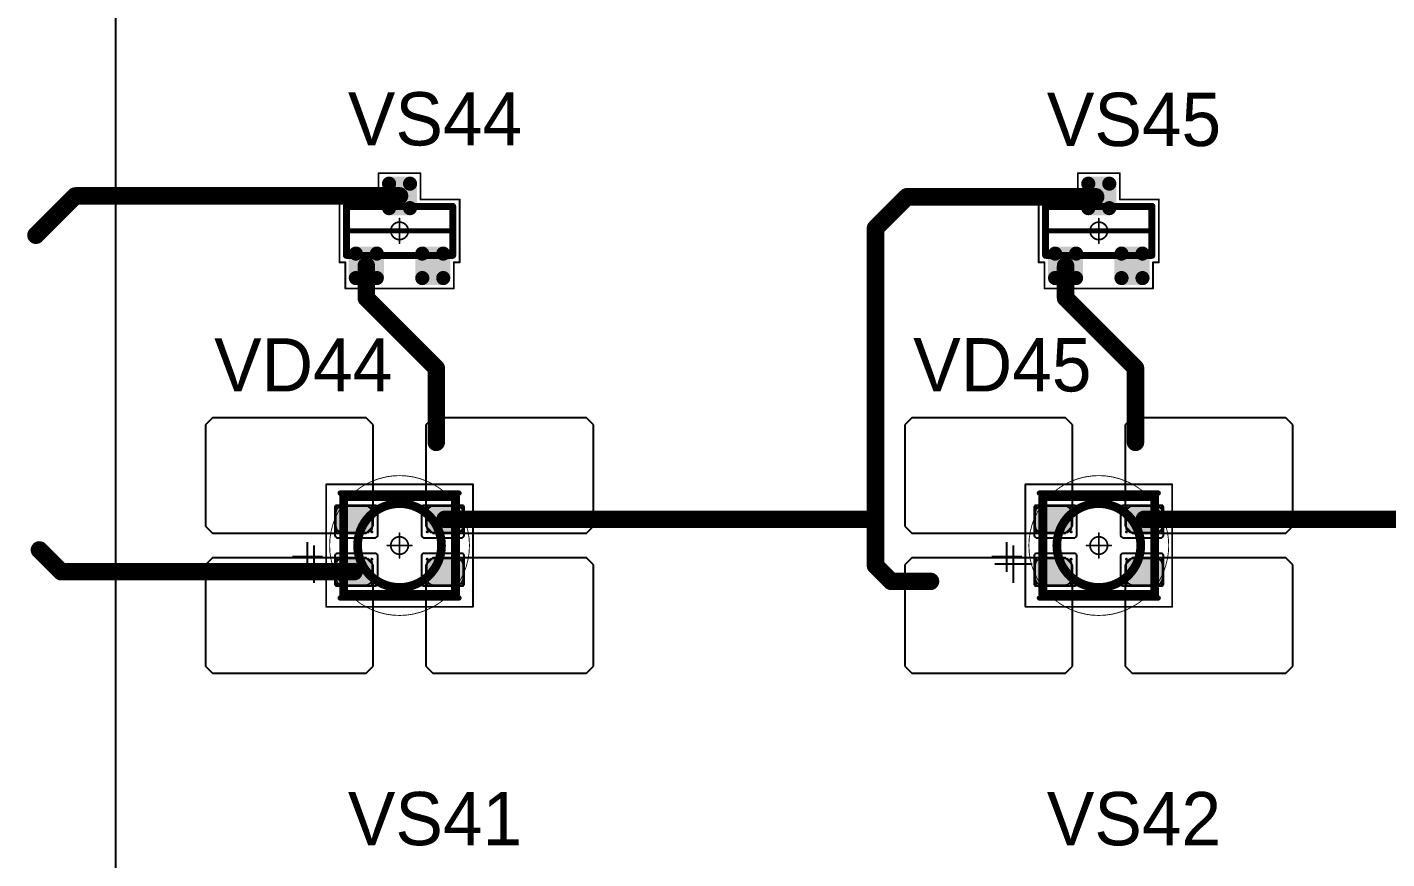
# Model space of a CAD drawing. Header units: millimetres. Extents: x 0 to 400, y 0 to 511.
# Drawn here: x 49.35 to 88.24, y 312.54 to 336.33 of the extents above; entities that cross this region are included whole.
import ezdxf

# ---------------------------------------------------------------- set-up
doc = ezdxf.new("R2010")
doc.units = ezdxf.units.MM
for name, color, linetype in [('Mechanical13', 56, 'Continuous'), ('Mechanical15', 56, 'Continuous'), ('Mechanical2', 216, 'Continuous'), ('TopLayer', 1, 'Continuous'), ('TopOverlay', 2, 'Continuous'), ('TopPaste', 8, 'Continuous'), ('TopSolder', 216, 'Continuous')]:
    doc.layers.add(name, color=color, linetype=linetype)

# ---------------------------------------------------------------- blocks, each defined once
blk = doc.blocks.new('SOT23_552')
at = {"layer": 'Mechanical13', "const_width": 0.2}
for points in [[(-0.7, 1.52), (0.7, 1.52)], [(-0.7, 1.52), (-0.7, -1.52)], [(0.7, 1.52), (0.7, -1.52)], [(-0.7, -1.52), (0.7, -1.52)]]:
    blk.add_lwpolyline(points, dxfattribs=at)
at = {"layer": 'Mechanical13', "const_width": 0.1}
for points in [[(-0.75, 1.52, 1), (-0.65, 1.52, 1)], [(-0.75, 1.52, 1), (-0.65, 1.52, 1)], [(0.65, 1.52, 1), (0.75, 1.52, 1)], [(0.65, 1.52, 1), (0.75, 1.52, 1)], [(-0.75, -1.52, 1), (-0.65, -1.52, 1)], [(-0.75, -1.52, 1), (-0.65, -1.52, 1)], [(0.65, -1.52, 1), (0.75, -1.52, 1)], [(0.65, -1.52, 1), (0.75, -1.52, 1)]]:
    blk.add_lwpolyline(points, format="xyb", close=True, dxfattribs=at)
at = {"layer": 'Mechanical15', "const_width": 0.05}
for points in [[(-1.65, 1.55), (-1.65, -1.55)], [(-1.65, 1.55), (-0.9, 1.55)], [(-0.9, 1.72), (-0.9, 1.55)], [(-0.9, 1.72), (0.9, 1.72)], [(0.9, 1.72), (0.9, 0.6)], [(0.9, 0.6), (1.65, 0.6)], [(1.65, 0.6), (1.65, -0.6)], [(-0.35, 0), (0.35, 0)], [(0, 0.35), (0, -0.35)], [(0.9, -0.6), (1.65, -0.6)], [(0.9, -0.6), (0.9, -1.72)], [(-1.65, -1.55), (-0.9, -1.55)], [(-0.9, -1.55), (-0.9, -1.72)], [(-0.9, -1.72), (0.9, -1.72)]]:
    blk.add_lwpolyline(points, dxfattribs=at)
at = {"layer": 'Mechanical15'}
for points, const_width in [([(-1.662, 1.55, 1), (-1.637, 1.55, 1)], 0.025), ([(-1.662, 1.55, 1), (-1.637, 1.55, 1)], 0.025), ([(-0.913, 1.72, 1), (-0.888, 1.72, 1)], 0.025), ([(-0.913, 1.72, 1), (-0.888, 1.72, 1)], 0.025), ([(-0.913, 1.55, 1), (-0.888, 1.55, 1)], 0.025), ([(-0.913, 1.55, 1), (-0.888, 1.55, 1)], 0.025), ([(0.888, 1.72, 1), (0.913, 1.72, 1)], 0.025), ([(0.888, 1.72, 1), (0.913, 1.72, 1)], 0.025), ([(0.888, 0.6, 1), (0.913, 0.6, 1)], 0.025), ([(0.888, 0.6, 1), (0.913, 0.6, 1)], 0.025), ([(1.637, 0.6, 1), (1.662, 0.6, 1)], 0.025), ([(1.637, 0.6, 1), (1.662, 0.6, 1)], 0.025), ([(-0.362, 0, 1), (-0.337, 0, 1)], 0.025), ([(0.25, 0, 1), (-0.25, 0, 1)], 0.05), ([(-0.262, 0, 1), (-0.238, 0, 1)], 0.025), ([(-0.012, 0.35, 1), (0.012, 0.35, 1)], 0.025), ([(0.238, 0, 1), (0.262, 0, 1)], 0.025), ([(0.337, 0, 1), (0.362, 0, 1)], 0.025), ([(-0.012, -0.35, 1), (0.012, -0.35, 1)], 0.025), ([(0.888, -0.6, 1), (0.913, -0.6, 1)], 0.025), ([(0.888, -0.6, 1), (0.913, -0.6, 1)], 0.025), ([(1.637, -0.6, 1), (1.662, -0.6, 1)], 0.025), ([(1.637, -0.6, 1), (1.662, -0.6, 1)], 0.025), ([(-1.662, -1.55, 1), (-1.637, -1.55, 1)], 0.025), ([(-1.662, -1.55, 1), (-1.637, -1.55, 1)], 0.025), ([(-0.913, -1.55, 1), (-0.888, -1.55, 1)], 0.025), ([(-0.913, -1.55, 1), (-0.888, -1.55, 1)], 0.025), ([(-0.913, -1.72, 1), (-0.888, -1.72, 1)], 0.025), ([(-0.913, -1.72, 1), (-0.888, -1.72, 1)], 0.025), ([(0.888, -1.72, 1), (0.913, -1.72, 1)], 0.025), ([(0.888, -1.72, 1), (0.913, -1.72, 1)], 0.025)]:
    blk.add_lwpolyline(points, format="xyb", close=True, dxfattribs=dict(at, const_width=const_width))
at = {"layer": 'TopLayer', "const_width": 0.1}
for points in [[(-1.4, 1.25, 1), (-1.3, 1.25, 1)], [(-0.7, 1.25, 1), (-0.6, 1.25, 1)], [(-1.4, 0.65, 1), (-1.3, 0.65, 1)], [(-0.7, 0.65, 1), (-0.6, 0.65, 1)], [(0.6, 0.3, 1), (0.7, 0.3, 1)], [(1.3, 0.3, 1), (1.4, 0.3, 1)], [(0.6, -0.3, 1), (0.7, -0.3, 1)], [(1.3, -0.3, 1), (1.4, -0.3, 1)], [(-1.4, -0.65, 1), (-1.3, -0.65, 1)], [(-0.7, -0.65, 1), (-0.6, -0.65, 1)], [(-1.4, -1.25, 1), (-1.3, -1.25, 1)], [(-0.7, -1.25, 1), (-0.6, -1.25, 1)]]:
    blk.add_lwpolyline(points, format="xyb", close=True, dxfattribs=at)
at = {"layer": 'TopLayer'}
for points in [[(-1.45, 1.25), (-1.45, 0.65), (-0.55, 1.25), (-0.55, 0.65)], [(-1.35, 1.35), (-1.35, 0.55), (-0.65, 1.35), (-0.65, 0.55)], [(0.65, 0.4), (0.65, -0.4), (1.35, 0.4), (1.35, -0.4)], [(0.55, 0.3), (0.55, -0.3), (1.45, 0.3), (1.45, -0.3)], [(-1.45, -0.65), (-1.45, -1.25), (-0.55, -0.65), (-0.55, -1.25)], [(-1.35, -0.55), (-1.35, -1.35), (-0.65, -0.55), (-0.65, -1.35)]]:
    blk.add_solid(points, dxfattribs=at)
at = {"layer": 'TopOverlay', "const_width": 0.15}
blk.add_lwpolyline([(0, 1.5), (0, -1.5)], dxfattribs=at)
at = {"layer": 'TopOverlay', "const_width": 0.075}
for points in [[(-0.038, 1.5, 1), (0.038, 1.5, 1)], [(-0.038, -1.5, 1), (0.038, -1.5, 1)]]:
    blk.add_lwpolyline(points, format="xyb", close=True, dxfattribs=at)
at = {"layer": 'TopPaste', "const_width": 0.075}
for points in [[(-1.387, 1.25, 1), (-1.313, 1.25, 1)], [(-0.687, 1.25, 1), (-0.613, 1.25, 1)], [(-1.387, 0.65, 1), (-1.313, 0.65, 1)], [(-0.687, 0.65, 1), (-0.613, 0.65, 1)], [(0.613, 0.3, 1), (0.687, 0.3, 1)], [(1.313, 0.3, 1), (1.387, 0.3, 1)], [(0.613, -0.3, 1), (0.687, -0.3, 1)], [(1.313, -0.3, 1), (1.387, -0.3, 1)], [(-1.387, -0.65, 1), (-1.313, -0.65, 1)], [(-0.687, -0.65, 1), (-0.613, -0.65, 1)], [(-1.387, -1.25, 1), (-1.313, -1.25, 1)], [(-0.687, -1.25, 1), (-0.613, -1.25, 1)]]:
    blk.add_lwpolyline(points, format="xyb", close=True, dxfattribs=at)
at = {"layer": 'TopPaste'}
for points in [[(-1.425, 1.25), (-1.425, 0.65), (-0.575, 1.25), (-0.575, 0.65)], [(-1.35, 1.325), (-1.35, 0.575), (-0.65, 1.325), (-0.65, 0.575)], [(0.575, 0.3), (0.575, -0.3), (1.425, 0.3), (1.425, -0.3)], [(0.65, 0.375), (0.65, -0.375), (1.35, 0.375), (1.35, -0.375)], [(-1.425, -0.65), (-1.425, -1.25), (-0.575, -0.65), (-0.575, -1.25)], [(-1.35, -0.575), (-1.35, -1.325), (-0.65, -0.575), (-0.65, -1.325)]]:
    blk.add_solid(points, dxfattribs=at)
at = {"layer": 'TopSolder', "const_width": 0.202}
for points in [[(-1.451, 1.25, 1), (-1.249, 1.25, 1)], [(-0.751, 1.25, 1), (-0.549, 1.25, 1)], [(-1.451, 0.65, 1), (-1.249, 0.65, 1)], [(-0.751, 0.65, 1), (-0.549, 0.65, 1)], [(0.549, 0.3, 1), (0.751, 0.3, 1)], [(1.249, 0.3, 1), (1.451, 0.3, 1)], [(0.549, -0.3, 1), (0.751, -0.3, 1)], [(1.249, -0.3, 1), (1.451, -0.3, 1)], [(-1.451, -0.65, 1), (-1.249, -0.65, 1)], [(-0.751, -0.65, 1), (-0.549, -0.65, 1)], [(-1.451, -1.25, 1), (-1.249, -1.25, 1)], [(-0.751, -1.25, 1), (-0.549, -1.25, 1)]]:
    blk.add_lwpolyline(points, format="xyb", close=True, dxfattribs=at)
at = {"layer": 'TopSolder'}
for points in [[(-1.552, 1.25), (-1.552, 0.65), (-0.448, 1.25), (-0.448, 0.65)], [(-1.35, 1.452), (-1.35, 0.448), (-0.65, 1.452), (-0.65, 0.448)], [(0.65, 0.502), (0.65, -0.502), (1.35, 0.502), (1.35, -0.502)], [(0.448, 0.3), (0.448, -0.3), (1.552, 0.3), (1.552, -0.3)], [(-1.552, -0.65), (-1.552, -1.25), (-0.448, -0.65), (-0.448, -1.25)], [(-1.35, -0.448), (-1.35, -1.452), (-0.65, -0.448), (-0.65, -1.452)]]:
    blk.add_solid(points, dxfattribs=at)
blk = doc.blocks.new('SOT23_553')
at = {"layer": 'Mechanical13', "const_width": 0.2}
for points in [[(-0.7, 1.52), (0.7, 1.52)], [(-0.7, 1.52), (-0.7, -1.52)], [(0.7, 1.52), (0.7, -1.52)], [(-0.7, -1.52), (0.7, -1.52)]]:
    blk.add_lwpolyline(points, dxfattribs=at)
at = {"layer": 'Mechanical13', "const_width": 0.1}
for points in [[(-0.75, 1.52, 1), (-0.65, 1.52, 1)], [(-0.75, 1.52, 1), (-0.65, 1.52, 1)], [(0.65, 1.52, 1), (0.75, 1.52, 1)], [(0.65, 1.52, 1), (0.75, 1.52, 1)], [(-0.75, -1.52, 1), (-0.65, -1.52, 1)], [(-0.75, -1.52, 1), (-0.65, -1.52, 1)], [(0.65, -1.52, 1), (0.75, -1.52, 1)], [(0.65, -1.52, 1), (0.75, -1.52, 1)]]:
    blk.add_lwpolyline(points, format="xyb", close=True, dxfattribs=at)
at = {"layer": 'Mechanical15', "const_width": 0.05}
for points in [[(-1.65, 1.55), (-1.65, -1.55)], [(-1.65, 1.55), (-0.9, 1.55)], [(-0.9, 1.72), (-0.9, 1.55)], [(-0.9, 1.72), (0.9, 1.72)], [(0.9, 1.72), (0.9, 0.6)], [(0.9, 0.6), (1.65, 0.6)], [(1.65, 0.6), (1.65, -0.6)], [(-0.35, 0), (0.35, 0)], [(0, 0.35), (0, -0.35)], [(0.9, -0.6), (1.65, -0.6)], [(0.9, -0.6), (0.9, -1.72)], [(-1.65, -1.55), (-0.9, -1.55)], [(-0.9, -1.55), (-0.9, -1.72)], [(-0.9, -1.72), (0.9, -1.72)]]:
    blk.add_lwpolyline(points, dxfattribs=at)
at = {"layer": 'Mechanical15'}
for points, const_width in [([(-1.662, 1.55, 1), (-1.637, 1.55, 1)], 0.025), ([(-1.662, 1.55, 1), (-1.637, 1.55, 1)], 0.025), ([(-0.913, 1.72, 1), (-0.888, 1.72, 1)], 0.025), ([(-0.913, 1.72, 1), (-0.888, 1.72, 1)], 0.025), ([(-0.913, 1.55, 1), (-0.888, 1.55, 1)], 0.025), ([(-0.913, 1.55, 1), (-0.888, 1.55, 1)], 0.025), ([(0.888, 1.72, 1), (0.913, 1.72, 1)], 0.025), ([(0.888, 1.72, 1), (0.913, 1.72, 1)], 0.025), ([(0.888, 0.6, 1), (0.913, 0.6, 1)], 0.025), ([(0.888, 0.6, 1), (0.913, 0.6, 1)], 0.025), ([(1.637, 0.6, 1), (1.662, 0.6, 1)], 0.025), ([(1.637, 0.6, 1), (1.662, 0.6, 1)], 0.025), ([(-0.362, 0, 1), (-0.337, 0, 1)], 0.025), ([(0.25, 0, 1), (-0.25, 0, 1)], 0.05), ([(-0.262, 0, 1), (-0.238, 0, 1)], 0.025), ([(-0.012, 0.35, 1), (0.012, 0.35, 1)], 0.025), ([(0.238, 0, 1), (0.262, 0, 1)], 0.025), ([(0.337, 0, 1), (0.362, 0, 1)], 0.025), ([(-0.012, -0.35, 1), (0.012, -0.35, 1)], 0.025), ([(0.888, -0.6, 1), (0.913, -0.6, 1)], 0.025), ([(0.888, -0.6, 1), (0.913, -0.6, 1)], 0.025), ([(1.637, -0.6, 1), (1.662, -0.6, 1)], 0.025), ([(1.637, -0.6, 1), (1.662, -0.6, 1)], 0.025), ([(-1.662, -1.55, 1), (-1.637, -1.55, 1)], 0.025), ([(-1.662, -1.55, 1), (-1.637, -1.55, 1)], 0.025), ([(-0.913, -1.55, 1), (-0.888, -1.55, 1)], 0.025), ([(-0.913, -1.55, 1), (-0.888, -1.55, 1)], 0.025), ([(-0.913, -1.72, 1), (-0.888, -1.72, 1)], 0.025), ([(-0.913, -1.72, 1), (-0.888, -1.72, 1)], 0.025), ([(0.888, -1.72, 1), (0.913, -1.72, 1)], 0.025), ([(0.888, -1.72, 1), (0.913, -1.72, 1)], 0.025)]:
    blk.add_lwpolyline(points, format="xyb", close=True, dxfattribs=dict(at, const_width=const_width))
at = {"layer": 'TopLayer', "const_width": 0.1}
for points in [[(-1.4, 1.25, 1), (-1.3, 1.25, 1)], [(-0.7, 1.25, 1), (-0.6, 1.25, 1)], [(-1.4, 0.65, 1), (-1.3, 0.65, 1)], [(-0.7, 0.65, 1), (-0.6, 0.65, 1)], [(0.6, 0.3, 1), (0.7, 0.3, 1)], [(1.3, 0.3, 1), (1.4, 0.3, 1)], [(0.6, -0.3, 1), (0.7, -0.3, 1)], [(1.3, -0.3, 1), (1.4, -0.3, 1)], [(-1.4, -0.65, 1), (-1.3, -0.65, 1)], [(-0.7, -0.65, 1), (-0.6, -0.65, 1)], [(-1.4, -1.25, 1), (-1.3, -1.25, 1)], [(-0.7, -1.25, 1), (-0.6, -1.25, 1)]]:
    blk.add_lwpolyline(points, format="xyb", close=True, dxfattribs=at)
at = {"layer": 'TopLayer'}
for points in [[(-1.45, 1.25), (-1.45, 0.65), (-0.55, 1.25), (-0.55, 0.65)], [(-1.35, 1.35), (-1.35, 0.55), (-0.65, 1.35), (-0.65, 0.55)], [(0.65, 0.4), (0.65, -0.4), (1.35, 0.4), (1.35, -0.4)], [(0.55, 0.3), (0.55, -0.3), (1.45, 0.3), (1.45, -0.3)], [(-1.45, -0.65), (-1.45, -1.25), (-0.55, -0.65), (-0.55, -1.25)], [(-1.35, -0.55), (-1.35, -1.35), (-0.65, -0.55), (-0.65, -1.35)]]:
    blk.add_solid(points, dxfattribs=at)
at = {"layer": 'TopOverlay', "const_width": 0.15}
blk.add_lwpolyline([(0, 1.5), (0, -1.5)], dxfattribs=at)
at = {"layer": 'TopOverlay', "const_width": 0.075}
for points in [[(-0.038, 1.5, 1), (0.038, 1.5, 1)], [(-0.038, -1.5, 1), (0.038, -1.5, 1)]]:
    blk.add_lwpolyline(points, format="xyb", close=True, dxfattribs=at)
at = {"layer": 'TopPaste', "const_width": 0.075}
for points in [[(-1.387, 1.25, 1), (-1.313, 1.25, 1)], [(-0.687, 1.25, 1), (-0.613, 1.25, 1)], [(-1.387, 0.65, 1), (-1.313, 0.65, 1)], [(-0.687, 0.65, 1), (-0.613, 0.65, 1)], [(0.613, 0.3, 1), (0.687, 0.3, 1)], [(1.313, 0.3, 1), (1.387, 0.3, 1)], [(0.613, -0.3, 1), (0.687, -0.3, 1)], [(1.313, -0.3, 1), (1.387, -0.3, 1)], [(-1.387, -0.65, 1), (-1.313, -0.65, 1)], [(-0.687, -0.65, 1), (-0.613, -0.65, 1)], [(-1.387, -1.25, 1), (-1.313, -1.25, 1)], [(-0.687, -1.25, 1), (-0.613, -1.25, 1)]]:
    blk.add_lwpolyline(points, format="xyb", close=True, dxfattribs=at)
at = {"layer": 'TopPaste'}
for points in [[(-1.425, 1.25), (-1.425, 0.65), (-0.575, 1.25), (-0.575, 0.65)], [(-1.35, 1.325), (-1.35, 0.575), (-0.65, 1.325), (-0.65, 0.575)], [(0.575, 0.3), (0.575, -0.3), (1.425, 0.3), (1.425, -0.3)], [(0.65, 0.375), (0.65, -0.375), (1.35, 0.375), (1.35, -0.375)], [(-1.425, -0.65), (-1.425, -1.25), (-0.575, -0.65), (-0.575, -1.25)], [(-1.35, -0.575), (-1.35, -1.325), (-0.65, -0.575), (-0.65, -1.325)]]:
    blk.add_solid(points, dxfattribs=at)
at = {"layer": 'TopSolder', "const_width": 0.202}
for points in [[(-1.451, 1.25, 1), (-1.249, 1.25, 1)], [(-0.751, 1.25, 1), (-0.549, 1.25, 1)], [(-1.451, 0.65, 1), (-1.249, 0.65, 1)], [(-0.751, 0.65, 1), (-0.549, 0.65, 1)], [(0.549, 0.3, 1), (0.751, 0.3, 1)], [(1.249, 0.3, 1), (1.451, 0.3, 1)], [(0.549, -0.3, 1), (0.751, -0.3, 1)], [(1.249, -0.3, 1), (1.451, -0.3, 1)], [(-1.451, -0.65, 1), (-1.249, -0.65, 1)], [(-0.751, -0.65, 1), (-0.549, -0.65, 1)], [(-1.451, -1.25, 1), (-1.249, -1.25, 1)], [(-0.751, -1.25, 1), (-0.549, -1.25, 1)]]:
    blk.add_lwpolyline(points, format="xyb", close=True, dxfattribs=at)
at = {"layer": 'TopSolder'}
for points in [[(-1.552, 1.25), (-1.552, 0.65), (-0.448, 1.25), (-0.448, 0.65)], [(-1.35, 1.452), (-1.35, 0.448), (-0.65, 1.452), (-0.65, 0.448)], [(0.65, 0.502), (0.65, -0.502), (1.35, 0.502), (1.35, -0.502)], [(0.448, 0.3), (0.448, -0.3), (1.552, 0.3), (1.552, -0.3)], [(-1.552, -0.65), (-1.552, -1.25), (-0.448, -0.65), (-0.448, -1.25)], [(-1.35, -0.448), (-1.35, -1.452), (-0.65, -0.448), (-0.65, -1.452)]]:
    blk.add_solid(points, dxfattribs=at)
blk = doc.blocks.new('E65F_756')
at = {"layer": 'Mechanical13'}
for p, q in [((2.441, 1.071), (2.441, 0)), ((1.905, 0.536), (2.976, 0.536))]:
    blk.add_line(p, q, dxfattribs=at)
at = {"layer": 'Mechanical13', "const_width": 0.25}
for points in [[(-1.6, 1.4), (-1.6, -1.4)], [(1.6, 1.4), (-1.6, 1.4)], [(1.6, 1.4), (1.6, -1.4)], [(1.6, -1.4), (-1.6, -1.4)]]:
    blk.add_lwpolyline(points, dxfattribs=at)
at = {"layer": 'Mechanical13'}
for points, const_width in [([(-1.663, 1.4, 1), (-1.538, 1.4, 1)], 0.125), ([(-1.663, 1.4, 1), (-1.538, 1.4, 1)], 0.125), ([(1.2, 0, 1), (-1.2, 0, 1)], 0.25), ([(1.537, 1.4, 1), (1.662, 1.4, 1)], 0.125), ([(1.537, 1.4, 1), (1.662, 1.4, 1)], 0.125), ([(-1.263, 0, 1), (-1.138, 0, 1)], 0.125), ([(1.137, 0, 1), (1.262, 0, 1)], 0.125), ([(-1.663, -1.4, 1), (-1.538, -1.4, 1)], 0.125), ([(-1.663, -1.4, 1), (-1.538, -1.4, 1)], 0.125), ([(1.537, -1.4, 1), (1.662, -1.4, 1)], 0.125), ([(1.537, -1.4, 1), (1.662, -1.4, 1)], 0.125)]:
    blk.add_lwpolyline(points, format="xyb", close=True, dxfattribs=dict(at, const_width=const_width))
at = {"layer": 'Mechanical15', "const_width": 0.05}
for points in [[(2.1, 1.75), (-2.1, 1.75)], [(-2.1, 1.75), (-2.1, -1.75)], [(2.1, 1.75), (2.1, -1.75)], [(0.35, 0), (-0.35, 0)], [(0.35, 0), (-0.35, 0)], [(0, 0.35), (0, -0.35)], [(0, 0.35), (0, -0.35)], [(2.1, -1.75), (-2.1, -1.75)]]:
    blk.add_lwpolyline(points, dxfattribs=at)
at = {"layer": 'Mechanical15'}
for points, const_width in [([(-2.113, 1.75, 1), (-2.088, 1.75, 1)], 0.025), ([(-2.113, 1.75, 1), (-2.088, 1.75, 1)], 0.025), ([(2.087, 1.75, 1), (2.112, 1.75, 1)], 0.025), ([(2.087, 1.75, 1), (2.112, 1.75, 1)], 0.025), ([(-0.363, 0, 1), (-0.338, 0, 1)], 0.025), ([(-0.363, 0, 1), (-0.338, 0, 1)], 0.025), ([(0.25, 0, 1), (-0.25, 0, 1)], 0.05), ([(0.25, 0, 1), (-0.25, 0, 1)], 0.05), ([(-0.263, 0, 1), (-0.238, 0, 1)], 0.025), ([(-0.263, 0, 1), (-0.238, 0, 1)], 0.025), ([(-0.013, 0.35, 1), (0.012, 0.35, 1)], 0.025), ([(-0.013, 0.35, 1), (0.012, 0.35, 1)], 0.025), ([(0.237, 0, 1), (0.262, 0, 1)], 0.025), ([(0.237, 0, 1), (0.262, 0, 1)], 0.025), ([(0.337, 0, 1), (0.362, 0, 1)], 0.025), ([(0.337, 0, 1), (0.362, 0, 1)], 0.025), ([(-0.013, -0.35, 1), (0.012, -0.35, 1)], 0.025), ([(-0.013, -0.35, 1), (0.012, -0.35, 1)], 0.025), ([(-2.113, -1.75, 1), (-2.088, -1.75, 1)], 0.025), ([(-2.113, -1.75, 1), (-2.088, -1.75, 1)], 0.025), ([(2.087, -1.75, 1), (2.112, -1.75, 1)], 0.025), ([(2.087, -1.75, 1), (2.112, -1.75, 1)], 0.025)]:
    blk.add_lwpolyline(points, format="xyb", close=True, dxfattribs=dict(at, const_width=const_width))
at = {"layer": 'TopLayer'}
for p, q in [((-5.35, 3.65), (-5.55, 3.45)), ((-0.95, 3.65), (-5.35, 3.65)), ((-5.35, 3.65), (-5.35, 3.65)), ((-0.75, 3.45), (-0.95, 3.65)), ((0.95, 3.65), (0.75, 3.45)), ((5.35, 3.65), (0.95, 3.65)), ((0.95, 3.65), (0.95, 3.65)), ((5.55, 3.45), (5.35, 3.65)), ((-5.55, 3.45), (-5.55, 3.45)), ((-5.55, 3.45), (-5.55, 0.55)), ((-0.75, 0.55), (-0.75, 3.45)), ((0.75, 3.45), (0.75, 3.45)), ((0.75, 3.45), (0.75, 0.55)), ((5.55, 0.55), (5.55, 3.45)), ((-5.55, 0.55), (-5.35, 0.35)), ((-0.95, 0.35), (-0.75, 0.55)), ((0.75, 0.55), (0.95, 0.35)), ((5.35, 0.35), (5.55, 0.55)), ((-5.35, 0.35), (-0.95, 0.35)), ((0.95, 0.35), (5.35, 0.35)), ((-5.35, -0.35), (-5.55, -0.55)), ((-0.95, -0.35), (-5.35, -0.35)), ((-5.35, -0.35), (-5.35, -0.35)), ((-0.75, -0.55), (-0.95, -0.35)), ((0.95, -0.35), (0.75, -0.55)), ((5.35, -0.35), (0.95, -0.35)), ((0.95, -0.35), (0.95, -0.35)), ((5.55, -0.55), (5.35, -0.35)), ((-5.55, -0.55), (-5.55, -0.55)), ((-5.55, -0.55), (-5.55, -3.45)), ((-0.75, -3.45), (-0.75, -0.55)), ((0.75, -0.55), (0.75, -0.55)), ((0.75, -0.55), (0.75, -3.45)), ((5.55, -3.45), (5.55, -0.55)), ((-5.55, -3.45), (-5.35, -3.65)), ((-0.95, -3.65), (-0.75, -3.45)), ((0.75, -3.45), (0.95, -3.65)), ((5.35, -3.65), (5.55, -3.45)), ((-5.35, -3.65), (-0.95, -3.65)), ((0.95, -3.65), (5.35, -3.65))]:
    blk.add_line(p, q, dxfattribs=at)
at = {"layer": 'TopLayer', "const_width": 0.04}
for points in [[(-1.83, 1.11, 1), (-1.79, 1.11, 1)], [(-0.81, 1.11, 1), (-0.77, 1.11, 1)], [(0.77, 1.11, 1), (0.81, 1.11, 1)], [(1.79, 1.11, 1), (1.83, 1.11, 1)], [(-1.83, 0.39, 1), (-1.79, 0.39, 1)], [(-0.81, 0.39, 1), (-0.77, 0.39, 1)], [(0.77, 0.39, 1), (0.81, 0.39, 1)], [(1.79, 0.39, 1), (1.83, 0.39, 1)], [(-1.83, -0.39, 1), (-1.79, -0.39, 1)], [(-0.81, -0.39, 1), (-0.77, -0.39, 1)], [(0.77, -0.39, 1), (0.81, -0.39, 1)], [(1.79, -0.39, 1), (1.83, -0.39, 1)], [(-1.83, -1.11, 1), (-1.79, -1.11, 1)], [(-0.81, -1.11, 1), (-0.77, -1.11, 1)], [(0.77, -1.11, 1), (0.81, -1.11, 1)], [(1.79, -1.11, 1), (1.83, -1.11, 1)]]:
    blk.add_lwpolyline(points, format="xyb", close=True, dxfattribs=at)
at = {"layer": 'TopLayer'}
for points in [[(-1.85, 1.11), (-1.85, 0.39), (-0.75, 1.11), (-0.75, 0.39)], [(-1.81, 1.15), (-1.81, 0.35), (-0.79, 1.15), (-0.79, 0.35)], [(0.75, 1.11), (0.75, 0.39), (1.85, 1.11), (1.85, 0.39)], [(0.79, 1.15), (0.79, 0.35), (1.81, 1.15), (1.81, 0.35)], [(-1.81, -0.35), (-1.81, -1.15), (-0.79, -0.35), (-0.79, -1.15)], [(0.79, -0.35), (0.79, -1.15), (1.81, -0.35), (1.81, -1.15)], [(-1.85, -0.39), (-1.85, -1.11), (-0.75, -0.39), (-0.75, -1.11)], [(0.75, -0.39), (0.75, -1.11), (1.85, -0.39), (1.85, -1.11)]]:
    blk.add_solid(points, dxfattribs=at)
at = {"layer": 'TopOverlay'}
for p, q in [((2.628, 0.757), (2.628, -0.1)), ((2.2, 0.328), (3.057, 0.328))]:
    blk.add_line(p, q, dxfattribs=at)
at = {"layer": 'TopOverlay', "const_width": 0.15}
for points in [[(1.7, 1.5), (-1.7, 1.5)], [(1.7, -1.5), (-1.7, -1.5)]]:
    blk.add_lwpolyline(points, dxfattribs=at)
at = {"layer": 'TopOverlay', "const_width": 0.075}
for points in [[(-1.738, 1.5, 1), (-1.663, 1.5, 1)], [(1.662, 1.5, 1), (1.737, 1.5, 1)], [(-1.738, -1.5, 1), (-1.663, -1.5, 1)], [(1.662, -1.5, 1), (1.737, -1.5, 1)]]:
    blk.add_lwpolyline(points, format="xyb", close=True, dxfattribs=at)
at = {"layer": 'TopPaste'}
for p, q in [((-1.814, 1.011), (-1.829, 0.938)), ((-1.829, 0.938), (-1.829, 0.563)), ((-1.773, 1.073), (-1.814, 1.011)), ((-1.711, 1.114), (-1.773, 1.073)), ((-1.638, 1.129), (-1.711, 1.114)), ((-0.963, 1.129), (-1.638, 1.129)), ((-0.889, 1.114), (-0.963, 1.129)), ((-0.827, 1.073), (-0.889, 1.114)), ((-0.786, 1.011), (-0.827, 1.073)), ((-0.771, 0.938), (-0.786, 1.011)), ((-0.771, 0.563), (-0.771, 0.938)), ((0.786, 1.011), (0.771, 0.938)), ((0.771, 0.938), (0.771, 0.563)), ((0.827, 1.073), (0.786, 1.011)), ((0.889, 1.114), (0.827, 1.073)), ((0.962, 1.129), (0.889, 1.114)), ((1.637, 1.129), (0.962, 1.129)), ((1.711, 1.114), (1.637, 1.129)), ((1.773, 1.073), (1.711, 1.114)), ((1.814, 1.011), (1.773, 1.073)), ((1.829, 0.938), (1.814, 1.011)), ((1.829, 0.563), (1.829, 0.938)), ((-1.829, 0.563), (-1.814, 0.489)), ((-1.814, 0.489), (-1.773, 0.427)), ((-1.773, 0.427), (-1.711, 0.386)), ((-0.889, 0.386), (-0.827, 0.427)), ((-0.827, 0.427), (-0.786, 0.489)), ((-0.786, 0.489), (-0.771, 0.563)), ((0.771, 0.563), (0.786, 0.489)), ((0.786, 0.489), (0.827, 0.427)), ((0.827, 0.427), (0.889, 0.386)), ((1.711, 0.386), (1.773, 0.427)), ((1.773, 0.427), (1.814, 0.489)), ((1.814, 0.489), (1.829, 0.563)), ((-1.711, 0.386), (-1.638, 0.371)), ((-1.638, 0.371), (-0.963, 0.371)), ((-0.963, 0.371), (-0.889, 0.386)), ((0.889, 0.386), (0.962, 0.371)), ((0.962, 0.371), (1.637, 0.371)), ((1.637, 0.371), (1.711, 0.386)), ((-1.711, -0.386), (-1.773, -0.427)), ((-1.638, -0.371), (-1.711, -0.386)), ((-0.963, -0.371), (-1.638, -0.371)), ((-0.889, -0.386), (-0.963, -0.371)), ((-0.827, -0.427), (-0.889, -0.386)), ((0.889, -0.386), (0.827, -0.427)), ((0.962, -0.371), (0.889, -0.386)), ((1.637, -0.371), (0.962, -0.371)), ((1.711, -0.386), (1.637, -0.371)), ((1.773, -0.427), (1.711, -0.386)), ((-1.814, -0.489), (-1.829, -0.563)), ((-1.829, -0.563), (-1.829, -0.938)), ((-1.773, -0.427), (-1.814, -0.489)), ((-0.786, -0.489), (-0.827, -0.427)), ((-0.771, -0.563), (-0.786, -0.489)), ((-0.771, -0.938), (-0.771, -0.563)), ((0.786, -0.489), (0.771, -0.563)), ((0.771, -0.563), (0.771, -0.938)), ((0.827, -0.427), (0.786, -0.489)), ((1.814, -0.489), (1.773, -0.427)), ((1.829, -0.563), (1.814, -0.489)), ((1.829, -0.938), (1.829, -0.563)), ((-1.829, -0.938), (-1.814, -1.011)), ((-1.814, -1.011), (-1.773, -1.073)), ((-1.773, -1.073), (-1.711, -1.114)), ((-1.711, -1.114), (-1.638, -1.129)), ((-1.638, -1.129), (-0.963, -1.129)), ((-0.963, -1.129), (-0.889, -1.114)), ((-0.889, -1.114), (-0.827, -1.073)), ((-0.827, -1.073), (-0.786, -1.011)), ((-0.786, -1.011), (-0.771, -0.938)), ((0.771, -0.938), (0.786, -1.011)), ((0.786, -1.011), (0.827, -1.073)), ((0.827, -1.073), (0.889, -1.114)), ((0.889, -1.114), (0.962, -1.129)), ((0.962, -1.129), (1.637, -1.129)), ((1.637, -1.129), (1.711, -1.114)), ((1.711, -1.114), (1.773, -1.073)), ((1.773, -1.073), (1.814, -1.011)), ((1.814, -1.011), (1.829, -0.938))]:
    blk.add_line(p, q, dxfattribs=at)
at = {"layer": 'TopSolder'}
for p, q in [((-1.842, 1.129), (-1.85, 1.111)), ((-1.85, 1.111), (-1.85, 1.101)), ((-1.85, 1.101), (-1.85, 1.101)), ((-1.85, 1.101), (-1.85, 0.301)), ((-1.828, 1.143), (-1.842, 1.129)), ((-1.81, 1.151), (-1.828, 1.143)), ((-1.8, 1.151), (-1.81, 1.151)), ((-0.7, 1.151), (-1.8, 1.151)), ((-0.685, 1.151), (-0.7, 1.151)), ((-0.7, 1.151), (-0.7, 1.151)), ((-0.658, 1.139), (-0.685, 1.151)), ((-0.636, 1.118), (-0.658, 1.139)), ((-0.625, 1.09), (-0.636, 1.118)), ((-0.625, 1.076), (-0.625, 1.09)), ((-0.625, 0.301), (-0.625, 1.076)), ((0.636, 1.118), (0.625, 1.09)), ((0.625, 1.09), (0.625, 1.076)), ((0.625, 1.076), (0.625, 1.076)), ((0.625, 1.076), (0.625, 0.301)), ((0.657, 1.139), (0.636, 1.118)), ((0.685, 1.151), (0.657, 1.139)), ((0.7, 1.151), (0.685, 1.151)), ((1.8, 1.151), (0.7, 1.151)), ((1.81, 1.151), (1.8, 1.151)), ((1.8, 1.151), (1.8, 1.151)), ((1.828, 1.143), (1.81, 1.151)), ((1.842, 1.129), (1.828, 1.143)), ((1.85, 1.111), (1.842, 1.129)), ((1.85, 1.101), (1.85, 1.111)), ((1.85, 0.301), (1.85, 1.101)), ((-1.85, 0.301), (-1.85, 0.286)), ((-1.85, 0.286), (-1.839, 0.258)), ((-1.839, 0.258), (-1.818, 0.237)), ((-1.818, 0.237), (-1.79, 0.226)), ((-1.79, 0.226), (-1.775, 0.226)), ((-1.775, 0.226), (-1.775, 0.226)), ((-1.775, 0.226), (-0.7, 0.226)), ((-0.7, 0.226), (-0.685, 0.226)), ((-0.685, 0.226), (-0.658, 0.237)), ((-0.658, 0.237), (-0.636, 0.258)), ((-0.636, 0.258), (-0.625, 0.286)), ((-0.625, 0.286), (-0.625, 0.301)), ((-0.625, 0.301), (-0.625, 0.301)), ((0.625, 0.301), (0.625, 0.286)), ((0.625, 0.286), (0.636, 0.258)), ((0.636, 0.258), (0.657, 0.237)), ((0.657, 0.237), (0.685, 0.226)), ((0.685, 0.226), (0.7, 0.226)), ((0.7, 0.226), (0.7, 0.226)), ((0.7, 0.226), (1.775, 0.226)), ((1.775, 0.226), (1.79, 0.226)), ((1.79, 0.226), (1.817, 0.237)), ((1.817, 0.237), (1.839, 0.258)), ((1.839, 0.258), (1.85, 0.286)), ((1.85, 0.286), (1.85, 0.301)), ((1.85, 0.301), (1.85, 0.301)), ((-1.839, -0.257), (-1.85, -0.285)), ((-1.85, -0.285), (-1.85, -0.299)), ((-1.85, -0.299), (-1.85, -0.299)), ((-1.85, -0.299), (-1.85, -1.099)), ((-1.818, -0.236), (-1.839, -0.257)), ((-1.79, -0.224), (-1.818, -0.236)), ((-1.775, -0.224), (-1.79, -0.224)), ((-0.7, -0.224), (-1.775, -0.224)), ((-0.685, -0.224), (-0.7, -0.224)), ((-0.7, -0.224), (-0.7, -0.224)), ((-0.658, -0.236), (-0.685, -0.224)), ((-0.636, -0.257), (-0.658, -0.236)), ((-0.625, -0.285), (-0.636, -0.257)), ((-0.625, -0.299), (-0.625, -0.285)), ((-0.625, -1.074), (-0.625, -0.299)), ((0.636, -0.257), (0.625, -0.285)), ((0.625, -0.285), (0.625, -0.299)), ((0.625, -0.299), (0.625, -0.299)), ((0.625, -0.299), (0.625, -1.074)), ((0.657, -0.236), (0.636, -0.257)), ((0.685, -0.224), (0.657, -0.236)), ((0.7, -0.224), (0.685, -0.224)), ((1.775, -0.224), (0.7, -0.224)), ((1.79, -0.224), (1.775, -0.224)), ((1.775, -0.224), (1.775, -0.224)), ((1.817, -0.236), (1.79, -0.224)), ((1.839, -0.257), (1.817, -0.236)), ((1.85, -0.285), (1.839, -0.257)), ((1.85, -0.299), (1.85, -0.285)), ((1.85, -1.099), (1.85, -0.299)), ((-1.85, -1.099), (-1.85, -1.109)), ((-1.85, -1.109), (-1.842, -1.128)), ((-1.842, -1.128), (-1.828, -1.142)), ((-1.828, -1.142), (-1.81, -1.149)), ((-1.81, -1.149), (-1.8, -1.149)), ((-1.8, -1.149), (-0.7, -1.149)), ((-1.8, -1.149), (-1.8, -1.149)), ((-0.7, -1.149), (-0.685, -1.149)), ((-0.685, -1.149), (-0.658, -1.138)), ((-0.658, -1.138), (-0.636, -1.117)), ((-0.636, -1.117), (-0.625, -1.089)), ((-0.625, -1.089), (-0.625, -1.074)), ((-0.625, -1.074), (-0.625, -1.074)), ((0.625, -1.074), (0.625, -1.089)), ((0.625, -1.089), (0.636, -1.117)), ((0.636, -1.117), (0.657, -1.138)), ((0.657, -1.138), (0.685, -1.149)), ((0.685, -1.149), (0.7, -1.149)), ((0.7, -1.149), (1.8, -1.149)), ((0.7, -1.149), (0.7, -1.149)), ((1.8, -1.149), (1.81, -1.149)), ((1.81, -1.149), (1.828, -1.142)), ((1.828, -1.142), (1.842, -1.128)), ((1.842, -1.128), (1.85, -1.109)), ((1.85, -1.109), (1.85, -1.099)), ((1.85, -1.099), (1.85, -1.099))]:
    blk.add_line(p, q, dxfattribs=at)
blk = doc.blocks.new('E65F_757')
at = {"layer": 'Mechanical13'}
for p, q in [((2.441, 1.071), (2.441, 0)), ((1.905, 0.536), (2.976, 0.536))]:
    blk.add_line(p, q, dxfattribs=at)
at = {"layer": 'Mechanical13', "const_width": 0.25}
for points in [[(-1.6, 1.4), (-1.6, -1.4)], [(1.6, 1.4), (-1.6, 1.4)], [(1.6, 1.4), (1.6, -1.4)], [(1.6, -1.4), (-1.6, -1.4)]]:
    blk.add_lwpolyline(points, dxfattribs=at)
at = {"layer": 'Mechanical13'}
for points, const_width in [([(-1.663, 1.4, 1), (-1.538, 1.4, 1)], 0.125), ([(-1.663, 1.4, 1), (-1.538, 1.4, 1)], 0.125), ([(1.2, 0, 1), (-1.2, 0, 1)], 0.25), ([(1.537, 1.4, 1), (1.662, 1.4, 1)], 0.125), ([(1.537, 1.4, 1), (1.662, 1.4, 1)], 0.125), ([(-1.263, 0, 1), (-1.138, 0, 1)], 0.125), ([(1.137, 0, 1), (1.262, 0, 1)], 0.125), ([(-1.663, -1.4, 1), (-1.538, -1.4, 1)], 0.125), ([(-1.663, -1.4, 1), (-1.538, -1.4, 1)], 0.125), ([(1.537, -1.4, 1), (1.662, -1.4, 1)], 0.125), ([(1.537, -1.4, 1), (1.662, -1.4, 1)], 0.125)]:
    blk.add_lwpolyline(points, format="xyb", close=True, dxfattribs=dict(at, const_width=const_width))
at = {"layer": 'Mechanical15', "const_width": 0.05}
for points in [[(2.1, 1.75), (-2.1, 1.75)], [(-2.1, 1.75), (-2.1, -1.75)], [(2.1, 1.75), (2.1, -1.75)], [(0.35, 0), (-0.35, 0)], [(0.35, 0), (-0.35, 0)], [(0, 0.35), (0, -0.35)], [(0, 0.35), (0, -0.35)], [(2.1, -1.75), (-2.1, -1.75)]]:
    blk.add_lwpolyline(points, dxfattribs=at)
at = {"layer": 'Mechanical15'}
for points, const_width in [([(-2.113, 1.75, 1), (-2.088, 1.75, 1)], 0.025), ([(-2.113, 1.75, 1), (-2.088, 1.75, 1)], 0.025), ([(2.087, 1.75, 1), (2.112, 1.75, 1)], 0.025), ([(2.087, 1.75, 1), (2.112, 1.75, 1)], 0.025), ([(-0.363, 0, 1), (-0.338, 0, 1)], 0.025), ([(-0.363, 0, 1), (-0.338, 0, 1)], 0.025), ([(0.25, 0, 1), (-0.25, 0, 1)], 0.05), ([(0.25, 0, 1), (-0.25, 0, 1)], 0.05), ([(-0.263, 0, 1), (-0.238, 0, 1)], 0.025), ([(-0.263, 0, 1), (-0.238, 0, 1)], 0.025), ([(-0.013, 0.35, 1), (0.012, 0.35, 1)], 0.025), ([(-0.013, 0.35, 1), (0.012, 0.35, 1)], 0.025), ([(0.237, 0, 1), (0.262, 0, 1)], 0.025), ([(0.237, 0, 1), (0.262, 0, 1)], 0.025), ([(0.337, 0, 1), (0.362, 0, 1)], 0.025), ([(0.337, 0, 1), (0.362, 0, 1)], 0.025), ([(-0.013, -0.35, 1), (0.012, -0.35, 1)], 0.025), ([(-0.013, -0.35, 1), (0.012, -0.35, 1)], 0.025), ([(-2.113, -1.75, 1), (-2.088, -1.75, 1)], 0.025), ([(-2.113, -1.75, 1), (-2.088, -1.75, 1)], 0.025), ([(2.087, -1.75, 1), (2.112, -1.75, 1)], 0.025), ([(2.087, -1.75, 1), (2.112, -1.75, 1)], 0.025)]:
    blk.add_lwpolyline(points, format="xyb", close=True, dxfattribs=dict(at, const_width=const_width))
at = {"layer": 'TopLayer'}
for p, q in [((-5.35, 3.65), (-5.55, 3.45)), ((-0.95, 3.65), (-5.35, 3.65)), ((-5.35, 3.65), (-5.35, 3.65)), ((-0.75, 3.45), (-0.95, 3.65)), ((0.95, 3.65), (0.75, 3.45)), ((5.35, 3.65), (0.95, 3.65)), ((0.95, 3.65), (0.95, 3.65)), ((5.55, 3.45), (5.35, 3.65)), ((-5.55, 3.45), (-5.55, 3.45)), ((-5.55, 3.45), (-5.55, 0.55)), ((-0.75, 0.55), (-0.75, 3.45)), ((0.75, 3.45), (0.75, 3.45)), ((0.75, 3.45), (0.75, 0.55)), ((5.55, 0.55), (5.55, 3.45)), ((-5.55, 0.55), (-5.35, 0.35)), ((-0.95, 0.35), (-0.75, 0.55)), ((0.75, 0.55), (0.95, 0.35)), ((5.35, 0.35), (5.55, 0.55)), ((-5.35, 0.35), (-0.95, 0.35)), ((0.95, 0.35), (5.35, 0.35)), ((-5.35, -0.35), (-5.55, -0.55)), ((-0.95, -0.35), (-5.35, -0.35)), ((-5.35, -0.35), (-5.35, -0.35)), ((-0.75, -0.55), (-0.95, -0.35)), ((0.95, -0.35), (0.75, -0.55)), ((5.35, -0.35), (0.95, -0.35)), ((0.95, -0.35), (0.95, -0.35)), ((5.55, -0.55), (5.35, -0.35)), ((-5.55, -0.55), (-5.55, -0.55)), ((-5.55, -0.55), (-5.55, -3.45)), ((-0.75, -3.45), (-0.75, -0.55)), ((0.75, -0.55), (0.75, -0.55)), ((0.75, -0.55), (0.75, -3.45)), ((5.55, -3.45), (5.55, -0.55)), ((-5.55, -3.45), (-5.35, -3.65)), ((-0.95, -3.65), (-0.75, -3.45)), ((0.75, -3.45), (0.95, -3.65)), ((5.35, -3.65), (5.55, -3.45)), ((-5.35, -3.65), (-0.95, -3.65)), ((0.95, -3.65), (5.35, -3.65))]:
    blk.add_line(p, q, dxfattribs=at)
at = {"layer": 'TopLayer', "const_width": 0.04}
for points in [[(-1.83, 1.11, 1), (-1.79, 1.11, 1)], [(-0.81, 1.11, 1), (-0.77, 1.11, 1)], [(0.77, 1.11, 1), (0.81, 1.11, 1)], [(1.79, 1.11, 1), (1.83, 1.11, 1)], [(-1.83, 0.39, 1), (-1.79, 0.39, 1)], [(-0.81, 0.39, 1), (-0.77, 0.39, 1)], [(0.77, 0.39, 1), (0.81, 0.39, 1)], [(1.79, 0.39, 1), (1.83, 0.39, 1)], [(-1.83, -0.39, 1), (-1.79, -0.39, 1)], [(-0.81, -0.39, 1), (-0.77, -0.39, 1)], [(0.77, -0.39, 1), (0.81, -0.39, 1)], [(1.79, -0.39, 1), (1.83, -0.39, 1)], [(-1.83, -1.11, 1), (-1.79, -1.11, 1)], [(-0.81, -1.11, 1), (-0.77, -1.11, 1)], [(0.77, -1.11, 1), (0.81, -1.11, 1)], [(1.79, -1.11, 1), (1.83, -1.11, 1)]]:
    blk.add_lwpolyline(points, format="xyb", close=True, dxfattribs=at)
at = {"layer": 'TopLayer'}
for points in [[(-1.85, 1.11), (-1.85, 0.39), (-0.75, 1.11), (-0.75, 0.39)], [(-1.81, 1.15), (-1.81, 0.35), (-0.79, 1.15), (-0.79, 0.35)], [(0.75, 1.11), (0.75, 0.39), (1.85, 1.11), (1.85, 0.39)], [(0.79, 1.15), (0.79, 0.35), (1.81, 1.15), (1.81, 0.35)], [(-1.81, -0.35), (-1.81, -1.15), (-0.79, -0.35), (-0.79, -1.15)], [(0.79, -0.35), (0.79, -1.15), (1.81, -0.35), (1.81, -1.15)], [(-1.85, -0.39), (-1.85, -1.11), (-0.75, -0.39), (-0.75, -1.11)], [(0.75, -0.39), (0.75, -1.11), (1.85, -0.39), (1.85, -1.11)]]:
    blk.add_solid(points, dxfattribs=at)
at = {"layer": 'TopOverlay'}
for p, q in [((2.628, 0.757), (2.628, -0.1)), ((2.2, 0.328), (3.057, 0.328))]:
    blk.add_line(p, q, dxfattribs=at)
at = {"layer": 'TopOverlay', "const_width": 0.15}
for points in [[(1.7, 1.5), (-1.7, 1.5)], [(1.7, -1.5), (-1.7, -1.5)]]:
    blk.add_lwpolyline(points, dxfattribs=at)
at = {"layer": 'TopOverlay', "const_width": 0.075}
for points in [[(-1.738, 1.5, 1), (-1.663, 1.5, 1)], [(1.662, 1.5, 1), (1.737, 1.5, 1)], [(-1.738, -1.5, 1), (-1.663, -1.5, 1)], [(1.662, -1.5, 1), (1.737, -1.5, 1)]]:
    blk.add_lwpolyline(points, format="xyb", close=True, dxfattribs=at)
at = {"layer": 'TopPaste'}
for p, q in [((-1.814, 1.011), (-1.829, 0.938)), ((-1.829, 0.938), (-1.829, 0.563)), ((-1.773, 1.073), (-1.814, 1.011)), ((-1.711, 1.114), (-1.773, 1.073)), ((-1.638, 1.129), (-1.711, 1.114)), ((-0.963, 1.129), (-1.638, 1.129)), ((-0.889, 1.114), (-0.963, 1.129)), ((-0.827, 1.073), (-0.889, 1.114)), ((-0.786, 1.011), (-0.827, 1.073)), ((-0.771, 0.938), (-0.786, 1.011)), ((-0.771, 0.563), (-0.771, 0.938)), ((0.786, 1.011), (0.771, 0.938)), ((0.771, 0.938), (0.771, 0.563)), ((0.827, 1.073), (0.786, 1.011)), ((0.889, 1.114), (0.827, 1.073)), ((0.962, 1.129), (0.889, 1.114)), ((1.637, 1.129), (0.962, 1.129)), ((1.711, 1.114), (1.637, 1.129)), ((1.773, 1.073), (1.711, 1.114)), ((1.814, 1.011), (1.773, 1.073)), ((1.829, 0.938), (1.814, 1.011)), ((1.829, 0.563), (1.829, 0.938)), ((-1.829, 0.563), (-1.814, 0.489)), ((-1.814, 0.489), (-1.773, 0.427)), ((-1.773, 0.427), (-1.711, 0.386)), ((-0.889, 0.386), (-0.827, 0.427)), ((-0.827, 0.427), (-0.786, 0.489)), ((-0.786, 0.489), (-0.771, 0.563)), ((0.771, 0.563), (0.786, 0.489)), ((0.786, 0.489), (0.827, 0.427)), ((0.827, 0.427), (0.889, 0.386)), ((1.711, 0.386), (1.773, 0.427)), ((1.773, 0.427), (1.814, 0.489)), ((1.814, 0.489), (1.829, 0.563)), ((-1.711, 0.386), (-1.638, 0.371)), ((-1.638, 0.371), (-0.963, 0.371)), ((-0.963, 0.371), (-0.889, 0.386)), ((0.889, 0.386), (0.962, 0.371)), ((0.962, 0.371), (1.637, 0.371)), ((1.637, 0.371), (1.711, 0.386)), ((-1.711, -0.386), (-1.773, -0.427)), ((-1.638, -0.371), (-1.711, -0.386)), ((-0.963, -0.371), (-1.638, -0.371)), ((-0.889, -0.386), (-0.963, -0.371)), ((-0.827, -0.427), (-0.889, -0.386)), ((0.889, -0.386), (0.827, -0.427)), ((0.962, -0.371), (0.889, -0.386)), ((1.637, -0.371), (0.962, -0.371)), ((1.711, -0.386), (1.637, -0.371)), ((1.773, -0.427), (1.711, -0.386)), ((-1.814, -0.489), (-1.829, -0.563)), ((-1.829, -0.563), (-1.829, -0.938)), ((-1.773, -0.427), (-1.814, -0.489)), ((-0.786, -0.489), (-0.827, -0.427)), ((-0.771, -0.563), (-0.786, -0.489)), ((-0.771, -0.938), (-0.771, -0.563)), ((0.786, -0.489), (0.771, -0.563)), ((0.771, -0.563), (0.771, -0.938)), ((0.827, -0.427), (0.786, -0.489)), ((1.814, -0.489), (1.773, -0.427)), ((1.829, -0.563), (1.814, -0.489)), ((1.829, -0.938), (1.829, -0.563)), ((-1.829, -0.938), (-1.814, -1.011)), ((-1.814, -1.011), (-1.773, -1.073)), ((-1.773, -1.073), (-1.711, -1.114)), ((-1.711, -1.114), (-1.638, -1.129)), ((-1.638, -1.129), (-0.963, -1.129)), ((-0.963, -1.129), (-0.889, -1.114)), ((-0.889, -1.114), (-0.827, -1.073)), ((-0.827, -1.073), (-0.786, -1.011)), ((-0.786, -1.011), (-0.771, -0.938)), ((0.771, -0.938), (0.786, -1.011)), ((0.786, -1.011), (0.827, -1.073)), ((0.827, -1.073), (0.889, -1.114)), ((0.889, -1.114), (0.962, -1.129)), ((0.962, -1.129), (1.637, -1.129)), ((1.637, -1.129), (1.711, -1.114)), ((1.711, -1.114), (1.773, -1.073)), ((1.773, -1.073), (1.814, -1.011)), ((1.814, -1.011), (1.829, -0.938))]:
    blk.add_line(p, q, dxfattribs=at)
at = {"layer": 'TopSolder'}
for p, q in [((-1.842, 1.129), (-1.85, 1.111)), ((-1.85, 1.111), (-1.85, 1.101)), ((-1.85, 1.101), (-1.85, 1.101)), ((-1.85, 1.101), (-1.85, 0.301)), ((-1.828, 1.143), (-1.842, 1.129)), ((-1.81, 1.151), (-1.828, 1.143)), ((-1.8, 1.151), (-1.81, 1.151)), ((-0.7, 1.151), (-1.8, 1.151)), ((-0.685, 1.151), (-0.7, 1.151)), ((-0.7, 1.151), (-0.7, 1.151)), ((-0.658, 1.139), (-0.685, 1.151)), ((-0.636, 1.118), (-0.658, 1.139)), ((-0.625, 1.09), (-0.636, 1.118)), ((-0.625, 1.076), (-0.625, 1.09)), ((-0.625, 0.301), (-0.625, 1.076)), ((0.636, 1.118), (0.625, 1.09)), ((0.625, 1.09), (0.625, 1.076)), ((0.625, 1.076), (0.625, 1.076)), ((0.625, 1.076), (0.625, 0.301)), ((0.657, 1.139), (0.636, 1.118)), ((0.685, 1.151), (0.657, 1.139)), ((0.7, 1.151), (0.685, 1.151)), ((1.8, 1.151), (0.7, 1.151)), ((1.81, 1.151), (1.8, 1.151)), ((1.8, 1.151), (1.8, 1.151)), ((1.828, 1.143), (1.81, 1.151)), ((1.842, 1.129), (1.828, 1.143)), ((1.85, 1.111), (1.842, 1.129)), ((1.85, 1.101), (1.85, 1.111)), ((1.85, 0.301), (1.85, 1.101)), ((-1.85, 0.301), (-1.85, 0.286)), ((-1.85, 0.286), (-1.839, 0.258)), ((-1.839, 0.258), (-1.818, 0.237)), ((-1.818, 0.237), (-1.79, 0.226)), ((-1.79, 0.226), (-1.775, 0.226)), ((-1.775, 0.226), (-1.775, 0.226)), ((-1.775, 0.226), (-0.7, 0.226)), ((-0.7, 0.226), (-0.685, 0.226)), ((-0.685, 0.226), (-0.658, 0.237)), ((-0.658, 0.237), (-0.636, 0.258)), ((-0.636, 0.258), (-0.625, 0.286)), ((-0.625, 0.286), (-0.625, 0.301)), ((-0.625, 0.301), (-0.625, 0.301)), ((0.625, 0.301), (0.625, 0.286)), ((0.625, 0.286), (0.636, 0.258)), ((0.636, 0.258), (0.657, 0.237)), ((0.657, 0.237), (0.685, 0.226)), ((0.685, 0.226), (0.7, 0.226)), ((0.7, 0.226), (0.7, 0.226)), ((0.7, 0.226), (1.775, 0.226)), ((1.775, 0.226), (1.79, 0.226)), ((1.79, 0.226), (1.817, 0.237)), ((1.817, 0.237), (1.839, 0.258)), ((1.839, 0.258), (1.85, 0.286)), ((1.85, 0.286), (1.85, 0.301)), ((1.85, 0.301), (1.85, 0.301)), ((-1.839, -0.257), (-1.85, -0.285)), ((-1.85, -0.285), (-1.85, -0.299)), ((-1.85, -0.299), (-1.85, -0.299)), ((-1.85, -0.299), (-1.85, -1.099)), ((-1.818, -0.236), (-1.839, -0.257)), ((-1.79, -0.224), (-1.818, -0.236)), ((-1.775, -0.224), (-1.79, -0.224)), ((-0.7, -0.224), (-1.775, -0.224)), ((-0.685, -0.224), (-0.7, -0.224)), ((-0.7, -0.224), (-0.7, -0.224)), ((-0.658, -0.236), (-0.685, -0.224)), ((-0.636, -0.257), (-0.658, -0.236)), ((-0.625, -0.285), (-0.636, -0.257)), ((-0.625, -0.299), (-0.625, -0.285)), ((-0.625, -1.074), (-0.625, -0.299)), ((0.636, -0.257), (0.625, -0.285)), ((0.625, -0.285), (0.625, -0.299)), ((0.625, -0.299), (0.625, -0.299)), ((0.625, -0.299), (0.625, -1.074)), ((0.657, -0.236), (0.636, -0.257)), ((0.685, -0.224), (0.657, -0.236)), ((0.7, -0.224), (0.685, -0.224)), ((1.775, -0.224), (0.7, -0.224)), ((1.79, -0.224), (1.775, -0.224)), ((1.775, -0.224), (1.775, -0.224)), ((1.817, -0.236), (1.79, -0.224)), ((1.839, -0.257), (1.817, -0.236)), ((1.85, -0.285), (1.839, -0.257)), ((1.85, -0.299), (1.85, -0.285)), ((1.85, -1.099), (1.85, -0.299)), ((-1.85, -1.099), (-1.85, -1.109)), ((-1.85, -1.109), (-1.842, -1.128)), ((-1.842, -1.128), (-1.828, -1.142)), ((-1.828, -1.142), (-1.81, -1.149)), ((-1.81, -1.149), (-1.8, -1.149)), ((-1.8, -1.149), (-0.7, -1.149)), ((-1.8, -1.149), (-1.8, -1.149)), ((-0.7, -1.149), (-0.685, -1.149)), ((-0.685, -1.149), (-0.658, -1.138)), ((-0.658, -1.138), (-0.636, -1.117)), ((-0.636, -1.117), (-0.625, -1.089)), ((-0.625, -1.089), (-0.625, -1.074)), ((-0.625, -1.074), (-0.625, -1.074)), ((0.625, -1.074), (0.625, -1.089)), ((0.625, -1.089), (0.636, -1.117)), ((0.636, -1.117), (0.657, -1.138)), ((0.657, -1.138), (0.685, -1.149)), ((0.685, -1.149), (0.7, -1.149)), ((0.7, -1.149), (1.8, -1.149)), ((0.7, -1.149), (0.7, -1.149)), ((1.8, -1.149), (1.81, -1.149)), ((1.81, -1.149), (1.828, -1.142)), ((1.828, -1.142), (1.842, -1.128)), ((1.842, -1.128), (1.85, -1.109)), ((1.85, -1.109), (1.85, -1.099)), ((1.85, -1.099), (1.85, -1.099))]:
    blk.add_line(p, q, dxfattribs=at)

msp = doc.modelspace()

# ---------------------------------------------------------------- linework, layer by layer
at = {"layer": 'Mechanical2'}
for points, const_width in [([(62, 321.5, 1), (58, 321.5, 1)], 0.0254), ([(60, 323.5, 1), (60, 323.5, 1)], 0.0005), ([(82, 321.5, 1), (78, 321.5, 1)], 0.0254), ([(80, 323.5, 1), (80, 323.5, 1)], 0.0005), ([(57.994, 321.5, 1), (58.006, 321.5, 1)], 0.0127), ([(58, 321.5, 1), (58, 321.5, 1)], 0.0005), ([(61.994, 321.5, 1), (62.006, 321.5, 1)], 0.0127), ([(62, 321.5, 1), (62, 321.5, 1)], 0.0005), ([(77.994, 321.5, 1), (78.006, 321.5, 1)], 0.0127), ([(78, 321.5, 1), (78, 321.5, 1)], 0.0005), ([(81.994, 321.5, 1), (82.006, 321.5, 1)], 0.0127), ([(82, 321.5, 1), (82, 321.5, 1)], 0.0005), ([(60, 319.5, 1), (60, 319.5, 1)], 0.0005), ([(80, 319.5, 1), (80, 319.5, 1)], 0.0005)]:
    msp.add_lwpolyline(points, format="xyb", close=True, dxfattribs=dict(at, const_width=const_width))
at = {"layer": 'Mechanical2', "const_width": 0.001}
for points in [[(60, 319.5), (60, 323.5)], [(80, 319.5), (80, 323.5)], [(58, 321.5), (62, 321.5)], [(78, 321.5), (82, 321.5)]]:
    msp.add_lwpolyline(points, dxfattribs=at)
at = {"layer": 'TopLayer'}
msp.add_line((51.875, 354.6), (51.875, 16.5), dxfattribs=at)
at = {"layer": 'TopLayer', "const_width": 0.5}
for points in [[(49.6, 330.375), (50.725, 331.5)], [(50.725, 331.5), (60, 331.5)], [(73.612, 330.575), (74.512, 331.475)], [(74.512, 331.475), (79.912, 331.475)], [(73.612, 322.25), (73.612, 330.575)], [(59.05, 328.575), (59.05, 329.5)], [(79.05, 328.575), (79.05, 329.5)], [(59.05, 328.575), (61.05, 326.575)], [(79.05, 328.575), (81.05, 326.575)], [(61.05, 324.45), (61.05, 326.575)], [(81.05, 324.45), (81.05, 326.575)], [(61.3, 322.25), (73.612, 322.25)], [(73.612, 320.925), (73.612, 322.25)], [(81.3, 322.25), (93.612, 322.25)], [(49.7, 321.375), (50.325, 320.75)], [(50.325, 320.75), (58.7, 320.75)], [(73.612, 320.925), (74.062, 320.475)], [(74.062, 320.475), (75.187, 320.475)]]:
    msp.add_lwpolyline(points, dxfattribs=at)
at = {"layer": 'TopLayer', "const_width": 0.25}
for points in [[(50.6, 331.5, 1), (50.85, 331.5, 1)], [(50.6, 331.5, 1), (50.85, 331.5, 1)], [(59.875, 331.5, 1), (60.125, 331.5, 1)], [(74.387, 331.475, 1), (74.637, 331.475, 1)], [(74.387, 331.475, 1), (74.637, 331.475, 1)], [(79.787, 331.475, 1), (80.037, 331.475, 1)], [(49.475, 330.375, 1), (49.725, 330.375, 1)], [(73.487, 330.575, 1), (73.737, 330.575, 1)], [(73.487, 330.575, 1), (73.737, 330.575, 1)], [(58.925, 329.5, 1), (59.175, 329.5, 1)], [(78.925, 329.5, 1), (79.175, 329.5, 1)], [(58.925, 328.575, 1), (59.175, 328.575, 1)], [(58.925, 328.575, 1), (59.175, 328.575, 1)], [(78.925, 328.575, 1), (79.175, 328.575, 1)], [(78.925, 328.575, 1), (79.175, 328.575, 1)], [(60.925, 326.575, 1), (61.175, 326.575, 1)], [(60.925, 326.575, 1), (61.175, 326.575, 1)], [(80.925, 326.575, 1), (81.175, 326.575, 1)], [(80.925, 326.575, 1), (81.175, 326.575, 1)], [(60.925, 324.45, 1), (61.175, 324.45, 1)], [(80.925, 324.45, 1), (81.175, 324.45, 1)], [(61.175, 322.25, 1), (61.425, 322.25, 1)], [(73.487, 322.25, 1), (73.737, 322.25, 1)], [(73.487, 322.25, 1), (73.737, 322.25, 1)], [(73.487, 322.25, 1), (73.737, 322.25, 1)], [(81.175, 322.25, 1), (81.425, 322.25, 1)], [(49.575, 321.375, 1), (49.825, 321.375, 1)], [(50.2, 320.75, 1), (50.45, 320.75, 1)], [(50.2, 320.75, 1), (50.45, 320.75, 1)], [(58.575, 320.75, 1), (58.825, 320.75, 1)], [(73.487, 320.925, 1), (73.737, 320.925, 1)], [(73.487, 320.925, 1), (73.737, 320.925, 1)], [(73.937, 320.475, 1), (74.187, 320.475, 1)], [(73.937, 320.475, 1), (74.187, 320.475, 1)], [(75.062, 320.475, 1), (75.312, 320.475, 1)]]:
    msp.add_lwpolyline(points, format="xyb", close=True, dxfattribs=at)

# ---------------------------------------------------------------- block references
for name, p, rotation in [('SOT23_553', (60, 330.5), 90), ('SOT23_552', (80, 330.5), 90), ('E65F_757', (60, 321.5), 180), ('E65F_756', (80, 321.5), 180)]:
    msp.add_blockref(name, p, dxfattribs=dict(rotation=rotation))

# ---------------------------------------------------------------- texts
at = {"layer": 'TopOverlay'}
for s, p in [('VS44', (58.522, 332.943)), ('VS45', (78.514, 332.926)), ('VD44', (54.696, 325.906)), ('VD45', (74.693, 325.907)), ('VS41', (58.522, 312.928)), ('VS42', (78.514, 312.926))]:
    msp.add_text(s, height=1.524, dxfattribs=at).set_placement(p)

doc.saveas('drawing.dxf')
